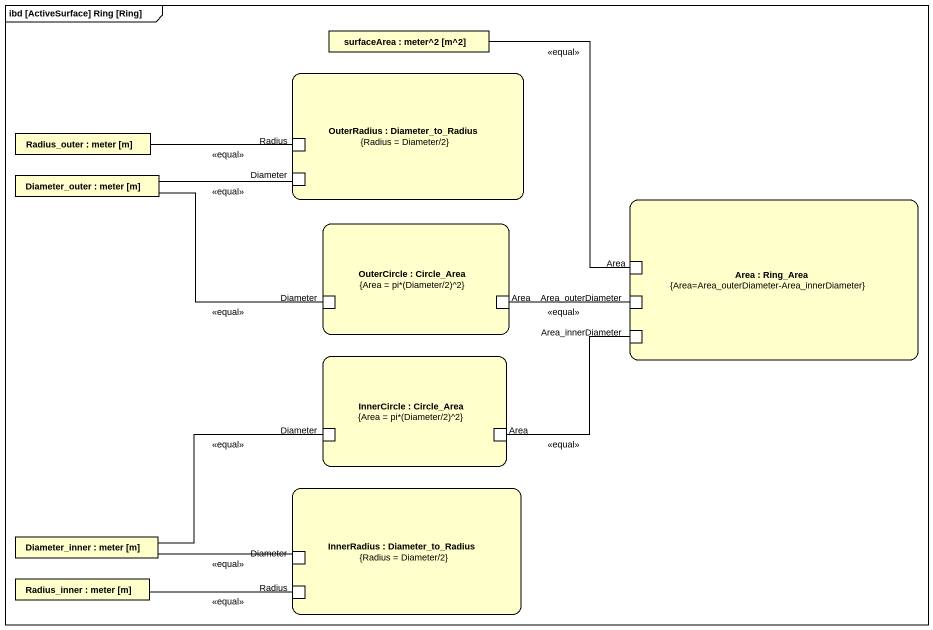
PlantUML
@startuml
mainframe ibd [ActiveSurface] Ring [Ring]
rectangle "surfaceArea : meter^2 [m^2]" as surfaceArea
rectangle "OuterRadius : Diameter_to_Radius\n{Radius = Diameter/2}" as OuterRadius {
  port Radius
  port Diameter
}
rectangle "Radius_outer : meter [m]" as Radius_outer
rectangle "Diameter_outer : meter [m]" as Diameter_outer
rectangle "OuterCircle : Circle_Area\n{Area = pi*(Diameter/2)^2}" as OuterCircle {
  port "Diameter" as Diameter_2
  port "Area" as Area_3
}
rectangle "Area : Ring_Area\n{Area=Area_outerDiameter-Area_innerDiameter}" as Area {
  port "Area" as Area_2
  port Area_outerDiameter
  port Area_innerDiameter
}
rectangle "InnerCircle : Circle_Area\n{Area = pi*(Diameter/2)^2}" as InnerCircle {
  port "Diameter" as Diameter_3
  port "Area" as Area_4
}
rectangle "InnerRadius : Diameter_to_Radius\n{Radius = Diameter/2}" as InnerRadius {
  port "Diameter" as Diameter_4
  port "Radius" as Radius_2
}
rectangle "Diameter_inner : meter [m]" as Diameter_inner
rectangle "Radius_inner : meter [m]" as Radius_inner
surfaceArea -- Area_2 : <<equal>>
Radius_outer -right- Radius : <<equal>>
Diameter_outer -right- Diameter : <<equal>>
Diameter_outer -right- Diameter_2 : <<equal>>
Area_3 -right- Area_outerDiameter : <<equal>>
Area_4 -up- Area_innerDiameter : <<equal>>
Diameter_inner -right- Diameter_3 : <<equal>>
Diameter_inner -right- Diameter_4 : <<equal>>
Radius_inner -right- Radius_2 : <<equal>>
@enduml
